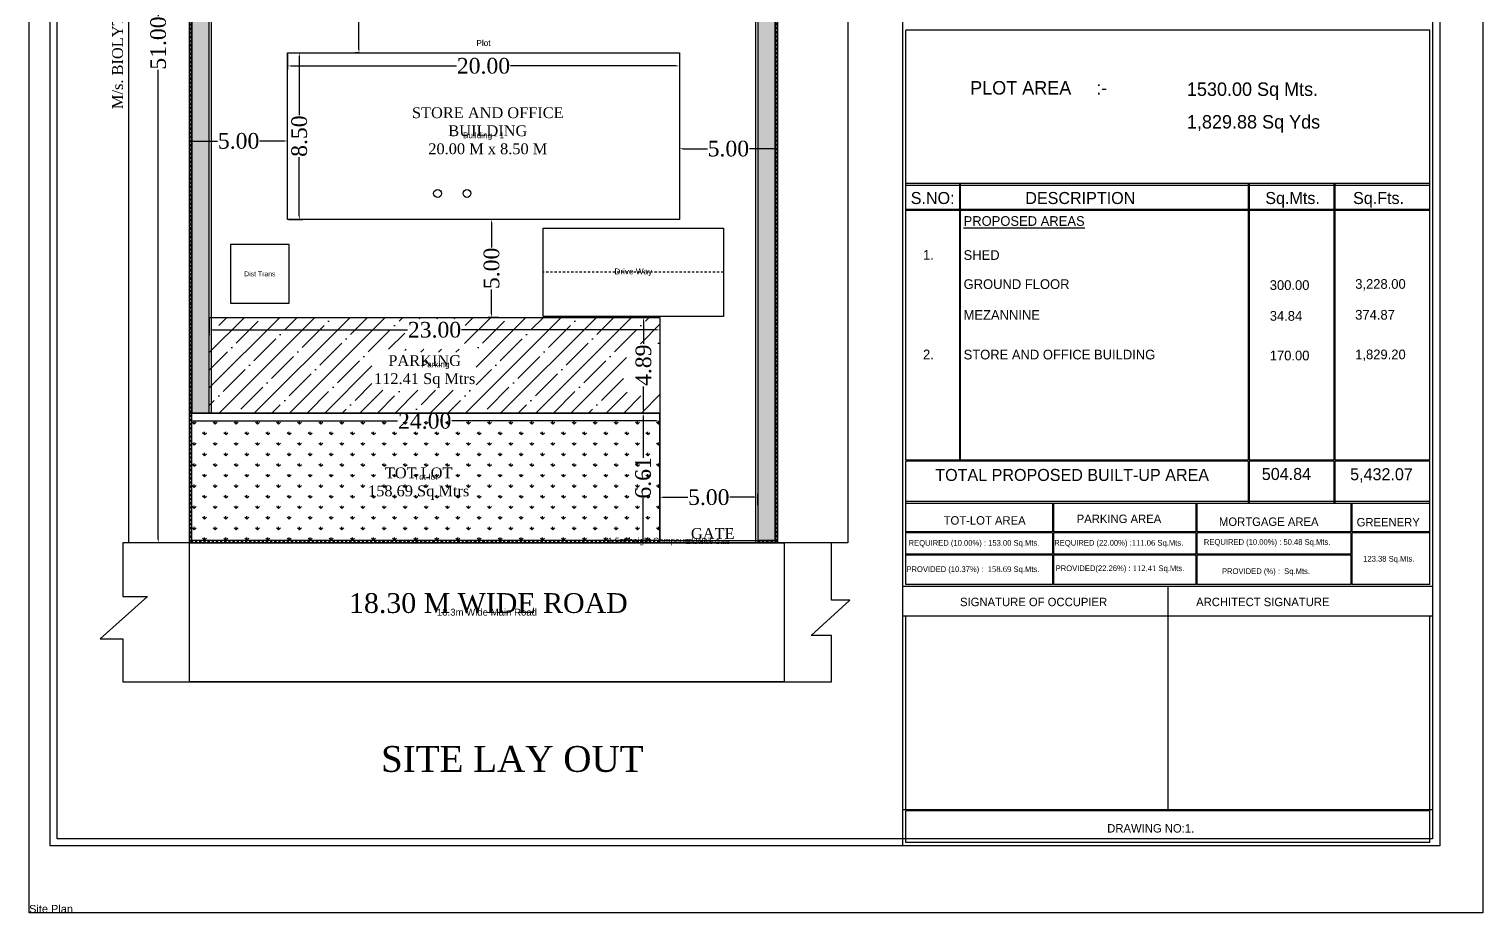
# Model space of a CAD drawing. Header units: metres. Extents: x 4203 to 4342, y -2959 to -2859.
# Drawn here: x 4203 to 4277.2, y -2959.3 to -2914.2 of the extents above; entities that cross this region are included whole.
import ezdxf

# ---------------------------------------------------------------- set-up
doc = ezdxf.new("R2010")
doc.units = ezdxf.units.M
doc.header["$LTSCALE"] = 0.1
doc.linetypes.add('CENTER', pattern=[2, 1.25, -0.25, 0.25, -0.25])
doc.layers.get('0').update_dxf_attribs({"true_color": 0xffffff})
for name, color, linetype, true_color in [('__BN_Accessory', 32, 'Continuous', 0xbd5e00), ('__BN_CompoundWall', 252, 'Continuous', 0x696969), ('__BN_DirectionRef', 7, 'Continuous', 0x808000), ('__BN_Driveway', 71, 'Continuous', 0xd4ffaa), ('__BN_MarkedLocation', 7, 'Continuous', 0xe6cf07), ('__BN_NetPlot', 145, 'Continuous', 0x567681), ('__BN_OrganizedOpenSpace', 2, 'Continuous', 0xffff00), ('__BN_Parking', 60, 'Continuous', 0xbfff00), ('__BN_Plot', 7, 'Continuous', 0xffffff), ('__BN_PlotAbuttingDetails', 135, 'Continuous', 0x568181), ('__BN_ProposedWork', 1, 'Continuous', 0xff0000), ('__BN_Road', 20, 'Continuous', 0xff3f00), ('__BN_SitePlan', 2, 'Continuous', 0xffff00)]:
    doc.layers.add(name, color=color, linetype=linetype, true_color=true_color)
doc.styles.add('BuildNowFont', font='arial.ttf')
doc.styles.add('SPECTRUM GRID', font='arial.ttf', dxfattribs={"height": 0.5})
doc.styles.get("Standard").update_dxf_attribs({"font": 'times.ttf'})
doc.dimstyles.get("Standard").update_dxf_attribs({"dimtxt": 1.5, "dimasz": 0.18, "dimexe": 0.18, "dimexo": 0.0625, "dimgap": 0.09, "dimtad": 0, "dimtih": 1, "dimtoh": 1, "dimzin": 0, "dimdsep": 46, "dimtxsty": 'Standard', "dimcen": 0.09, "dimadec": 0, "dimazin": 0, "dimtfac": 1, "dimtofl": 0, "dimtmove": 0, "dimatfit": 3, "dimfxl": 1, "dimtolj": 1, "dimtzin": 0, "dimarcsym": 0})

# ---------------------------------------------------------------- blocks, each defined once
blk = doc.blocks.new('*D55')
at = {"color": 0, "lineweight": -2, "transparency": 16777216}
for p, q in [((4211.093, -2889.44), (4209.374, -2889.44)), ((4209.554, -2889.62), (4209.554, -2913.57)), ((4209.554, -2940.26), (4209.554, -2916.309)), ((4211.093, -2940.44), (4209.374, -2940.44))]:
    blk.add_line(p, q, dxfattribs=at)
at = {"color": 0, "transparency": 16777216}
for points in [[(4209.524, -2889.62), (4209.584, -2889.62), (4209.554, -2889.44)], [(4209.524, -2940.26), (4209.584, -2940.26), (4209.554, -2940.44)]]:
    blk.add_solid(points, dxfattribs=at)
at = {"layer": 'Defpoints', "color": 0, "transparency": 16777216}
for p in [(4211.155, -2889.44), (4209.554, -2940.44), (4211.155, -2940.44)]:
    blk.add_point(p, dxfattribs=at)
at = {"color": 0, "transparency": 16777216, "insert": (4209.554, -2914.94), "char_height": 0.8, "attachment_point": 5, "rotation": 90}
blk.add_mtext('\\A1;51.00', dxfattribs=at)
blk = doc.blocks.new('*D56')
at = {"color": 0, "lineweight": -2, "transparency": 16777216}
for p, q in [((4235.155, -2938.527), (4235.155, -2937.943)), ((4240.155, -2938.527), (4240.155, -2937.943)), ((4235.335, -2938.123), (4236.581, -2938.123)), ((4239.975, -2938.123), (4238.729, -2938.123))]:
    blk.add_line(p, q, dxfattribs=at)
at = {"color": 0, "transparency": 16777216}
for points in [[(4235.335, -2938.093), (4235.335, -2938.153), (4235.155, -2938.123)], [(4239.975, -2938.093), (4239.975, -2938.153), (4240.155, -2938.123)]]:
    blk.add_solid(points, dxfattribs=at)
at = {"layer": 'Defpoints', "color": 0, "transparency": 16777216}
for p in [(4235.155, -2938.589), (4240.155, -2938.123), (4240.155, -2938.589)]:
    blk.add_point(p, dxfattribs=at)
at = {"color": 0, "transparency": 16777216, "insert": (4237.655, -2938.123), "char_height": 0.8, "attachment_point": 5}
blk.add_mtext('\\A1;5.00', dxfattribs=at)
blk = doc.blocks.new('*D58')
at = {"color": 0, "lineweight": -2, "transparency": 16777216}
for p, q in [((4234.079, -2928.94), (4234.504, -2928.94)), ((4234.324, -2929.12), (4234.324, -2930.295)), ((4234.324, -2933.647), (4234.324, -2932.473)), ((4234.079, -2933.827), (4234.504, -2933.827))]:
    blk.add_line(p, q, dxfattribs=at)
at = {"color": 0, "transparency": 16777216}
for points in [[(4234.294, -2929.12), (4234.354, -2929.12), (4234.324, -2928.94)], [(4234.294, -2933.647), (4234.354, -2933.647), (4234.324, -2933.827)]]:
    blk.add_solid(points, dxfattribs=at)
at = {"layer": 'Defpoints', "color": 0, "transparency": 16777216}
for p in [(4234.016, -2928.94), (4234.016, -2933.827), (4234.324, -2933.827)]:
    blk.add_point(p, dxfattribs=at)
at = {"color": 0, "transparency": 16777216, "insert": (4234.324, -2931.384), "char_height": 0.8, "attachment_point": 5, "rotation": 90}
blk.add_mtext('\\A1;4.89', dxfattribs=at)
blk = doc.blocks.new('*D59')
at = {"color": 0, "lineweight": -2, "transparency": 16777216}
for p, q in [((4235.093, -2933.827), (4234.126, -2933.827)), ((4234.306, -2934.007), (4234.306, -2936.108)), ((4234.306, -2940.26), (4234.306, -2938.16)), ((4235.093, -2940.44), (4234.126, -2940.44))]:
    blk.add_line(p, q, dxfattribs=at)
at = {"color": 0, "transparency": 16777216}
for points in [[(4234.276, -2934.007), (4234.336, -2934.007), (4234.306, -2933.827)], [(4234.276, -2940.26), (4234.336, -2940.26), (4234.306, -2940.44)]]:
    blk.add_solid(points, dxfattribs=at)
at = {"layer": 'Defpoints', "color": 0, "transparency": 16777216}
for p in [(4235.155, -2933.827), (4234.306, -2940.44), (4235.155, -2940.44)]:
    blk.add_point(p, dxfattribs=at)
at = {"color": 0, "transparency": 16777216, "insert": (4234.306, -2937.134), "char_height": 0.8, "attachment_point": 5, "rotation": 90}
blk.add_mtext('\\A1;6.61', dxfattribs=at)
blk = doc.blocks.new('*D60')
at = {"color": 0, "lineweight": -2, "transparency": 16777216}
for p, q in [((4212.155, -2929.002), (4212.155, -2929.76)), ((4235.155, -2929.002), (4235.155, -2929.76)), ((4212.335, -2929.58), (4222.27, -2929.58)), ((4234.975, -2929.58), (4225.04, -2929.58))]:
    blk.add_line(p, q, dxfattribs=at)
at = {"color": 0, "transparency": 16777216}
for points in [[(4212.335, -2929.55), (4212.335, -2929.61), (4212.155, -2929.58)], [(4234.975, -2929.55), (4234.975, -2929.61), (4235.155, -2929.58)]]:
    blk.add_solid(points, dxfattribs=at)
at = {"layer": 'Defpoints', "color": 0, "transparency": 16777216}
for p in [(4212.155, -2928.94), (4235.155, -2928.94), (4235.155, -2929.58)]:
    blk.add_point(p, dxfattribs=at)
at = {"color": 0, "transparency": 16777216, "insert": (4223.655, -2929.58), "char_height": 0.8, "attachment_point": 5}
blk.add_mtext('\\A1;23.00', dxfattribs=at)
blk = doc.blocks.new('*D61')
at = {"color": 0, "lineweight": -2, "transparency": 16777216}
for p, q in [((4211.155, -2933.89), (4211.155, -2934.408)), ((4211.335, -2934.228), (4221.77, -2934.228)), ((4234.975, -2934.228), (4224.54, -2934.228)), ((4235.155, -2933.89), (4235.155, -2934.408))]:
    blk.add_line(p, q, dxfattribs=at)
at = {"color": 0, "transparency": 16777216}
for points in [[(4211.335, -2934.198), (4211.335, -2934.258), (4211.155, -2934.228)], [(4234.975, -2934.198), (4234.975, -2934.258), (4235.155, -2934.228)]]:
    blk.add_solid(points, dxfattribs=at)
at = {"layer": 'Defpoints', "color": 0, "transparency": 16777216}
for p in [(4211.155, -2933.827), (4235.155, -2933.827), (4235.155, -2934.228)]:
    blk.add_point(p, dxfattribs=at)
at = {"color": 0, "transparency": 16777216, "insert": (4223.155, -2934.228), "char_height": 0.8, "attachment_point": 5}
blk.add_mtext('\\A1;24.00', dxfattribs=at)
blk = doc.blocks.new('*D62')
at = {"color": 0, "lineweight": -2, "transparency": 16777216}
for p, q in [((4226.937, -2923.94), (4226.39, -2923.94)), ((4226.57, -2924.12), (4226.57, -2925.366)), ((4226.57, -2928.76), (4226.57, -2927.514)), ((4226.937, -2928.94), (4226.39, -2928.94))]:
    blk.add_line(p, q, dxfattribs=at)
at = {"color": 0, "transparency": 16777216}
for points in [[(4226.54, -2924.12), (4226.6, -2924.12), (4226.57, -2923.94)], [(4226.54, -2928.76), (4226.6, -2928.76), (4226.57, -2928.94)]]:
    blk.add_solid(points, dxfattribs=at)
at = {"layer": 'Defpoints', "color": 0, "transparency": 16777216}
for p in [(4226.999, -2923.94), (4226.57, -2928.94), (4226.999, -2928.94)]:
    blk.add_point(p, dxfattribs=at)
at = {"color": 0, "transparency": 16777216, "insert": (4226.57, -2926.44), "char_height": 0.8, "attachment_point": 5, "rotation": 90}
blk.add_mtext('\\A1;5.00', dxfattribs=at)
blk = doc.blocks.new('*D63')
at = {"color": 0, "lineweight": -2, "transparency": 16777216}
for p, q in [((4236.155, -2919.752), (4236.155, -2920.514)), ((4241.155, -2919.752), (4241.155, -2920.514)), ((4236.335, -2920.334), (4237.581, -2920.334)), ((4240.975, -2920.334), (4239.729, -2920.334))]:
    blk.add_line(p, q, dxfattribs=at)
at = {"color": 0, "transparency": 16777216}
for points in [[(4236.335, -2920.304), (4236.335, -2920.364), (4236.155, -2920.334)], [(4240.975, -2920.304), (4240.975, -2920.364), (4241.155, -2920.334)]]:
    blk.add_solid(points, dxfattribs=at)
at = {"layer": 'Defpoints', "color": 0, "transparency": 16777216}
for p in [(4236.155, -2919.69), (4241.155, -2919.69), (4241.155, -2920.334)]:
    blk.add_point(p, dxfattribs=at)
at = {"color": 0, "transparency": 16777216, "insert": (4238.655, -2920.334), "char_height": 0.8, "attachment_point": 5}
blk.add_mtext('\\A1;5.00', dxfattribs=at)
blk = doc.blocks.new('*D68')
at = {"color": 0, "lineweight": -2, "transparency": 16777216}
for p, q in [((4219.816, -2909.44), (4219.619, -2909.44)), ((4219.799, -2909.62), (4219.799, -2911.363)), ((4219.799, -2915.26), (4219.799, -2913.517)), ((4219.816, -2915.44), (4219.619, -2915.44))]:
    blk.add_line(p, q, dxfattribs=at)
at = {"color": 0, "transparency": 16777216}
for points in [[(4219.769, -2909.62), (4219.829, -2909.62), (4219.799, -2909.44)], [(4219.769, -2915.26), (4219.829, -2915.26), (4219.799, -2915.44)]]:
    blk.add_solid(points, dxfattribs=at)
at = {"layer": 'Defpoints', "color": 0, "transparency": 16777216}
for p in [(4219.878, -2909.44), (4219.799, -2915.44), (4219.878, -2915.44)]:
    blk.add_point(p, dxfattribs=at)
at = {"color": 0, "transparency": 16777216, "insert": (4219.799, -2912.44), "char_height": 0.8, "attachment_point": 5, "rotation": 90}
blk.add_mtext('\\A1;6.00', dxfattribs=at)
blk = doc.blocks.new('*D69')
at = {"color": 0, "lineweight": -2, "transparency": 16777216}
for p, q in [((4211.155, -2920.153), (4211.155, -2919.759)), ((4211.335, -2919.939), (4212.581, -2919.939)), ((4215.975, -2919.939), (4214.729, -2919.939)), ((4216.155, -2920.153), (4216.155, -2919.759))]:
    blk.add_line(p, q, dxfattribs=at)
at = {"color": 0, "transparency": 16777216}
for points in [[(4211.335, -2919.909), (4211.335, -2919.969), (4211.155, -2919.939)], [(4215.975, -2919.909), (4215.975, -2919.969), (4216.155, -2919.939)]]:
    blk.add_solid(points, dxfattribs=at)
at = {"layer": 'Defpoints', "color": 0, "transparency": 16777216}
for p in [(4211.155, -2920.216), (4216.155, -2919.939), (4216.155, -2920.216)]:
    blk.add_point(p, dxfattribs=at)
at = {"color": 0, "transparency": 16777216, "insert": (4213.655, -2919.939), "char_height": 0.8, "attachment_point": 5}
blk.add_mtext('\\A1;5.00', dxfattribs=at)
blk = doc.blocks.new('*D70')
at = {"color": 0, "lineweight": -2, "transparency": 16777216}
for p, q in [((4216.155, -2915.502), (4216.155, -2916.287)), ((4236.155, -2915.502), (4236.155, -2916.287)), ((4216.335, -2916.107), (4224.77, -2916.107)), ((4235.975, -2916.107), (4227.54, -2916.107))]:
    blk.add_line(p, q, dxfattribs=at)
at = {"color": 0, "transparency": 16777216}
for points in [[(4216.335, -2916.077), (4216.335, -2916.137), (4216.155, -2916.107)], [(4235.975, -2916.077), (4235.975, -2916.137), (4236.155, -2916.107)]]:
    blk.add_solid(points, dxfattribs=at)
at = {"layer": 'Defpoints', "color": 0, "transparency": 16777216}
for p in [(4216.155, -2915.44), (4236.155, -2915.44), (4216.155, -2916.107)]:
    blk.add_point(p, dxfattribs=at)
at = {"color": 0, "transparency": 16777216, "insert": (4226.155, -2916.107), "char_height": 0.8, "attachment_point": 5}
blk.add_mtext('\\A1;20.00', dxfattribs=at)
blk = doc.blocks.new('*D71')
at = {"color": 0, "lineweight": -2, "transparency": 16777216}
for p, q in [((4216.218, -2915.44), (4216.933, -2915.44)), ((4216.753, -2915.62), (4216.753, -2918.623)), ((4216.753, -2923.76), (4216.753, -2920.757)), ((4216.218, -2923.94), (4216.933, -2923.94))]:
    blk.add_line(p, q, dxfattribs=at)
at = {"color": 0, "transparency": 16777216}
for points in [[(4216.723, -2915.62), (4216.783, -2915.62), (4216.753, -2915.44)], [(4216.723, -2923.76), (4216.783, -2923.76), (4216.753, -2923.94)]]:
    blk.add_solid(points, dxfattribs=at)
at = {"layer": 'Defpoints', "color": 0, "transparency": 16777216}
for p in [(4216.155, -2915.44), (4216.155, -2923.94), (4216.753, -2923.94)]:
    blk.add_point(p, dxfattribs=at)
at = {"color": 0, "transparency": 16777216, "insert": (4216.753, -2919.69), "char_height": 0.8, "attachment_point": 5, "rotation": 90}
blk.add_mtext('\\A1;8.50', dxfattribs=at)
blk = doc.blocks.new('LIM')
at = {"linetype": 'Continuous'}
for points in [[(275586.657, 1909585.925), (275586.657, 1909585.636)], [(275586.667, 1909585.925), (275586.667, 1909585.636)], [(275588.126, 1909585.925), (275588.126, 1909585.636)], [(275588.136, 1909585.925), (275588.136, 1909585.636)], [(275589.715, 1909585.925), (275589.715, 1909585.636)], [(275589.725, 1909585.925), (275589.725, 1909585.636)], [(275586.657, 1909585.636), (275585.156, 1909585.636)], [(275586.657, 1909585.626), (275585.156, 1909585.626)], [(275586.657, 1909585.626), (275586.657, 1909585.405)], [(275588.126, 1909585.636), (275586.667, 1909585.636)], [(275588.126, 1909585.626), (275586.667, 1909585.626)], [(275586.667, 1909585.626), (275586.667, 1909585.405)], [(275588.126, 1909585.626), (275588.126, 1909585.405)], [(275589.715, 1909585.636), (275588.136, 1909585.636)], [(275589.715, 1909585.626), (275588.136, 1909585.626)], [(275588.136, 1909585.626), (275588.136, 1909585.405)], [(275589.715, 1909585.626), (275589.715, 1909585.405)], [(275590.521, 1909585.636), (275589.725, 1909585.636)], [(275590.521, 1909585.626), (275589.725, 1909585.626)], [(275589.725, 1909585.626), (275589.725, 1909585.094)], [(275586.657, 1909585.405), (275585.156, 1909585.405)], [(275586.657, 1909585.395), (275585.156, 1909585.395)], [(275586.657, 1909585.395), (275586.657, 1909585.094)], [(275588.126, 1909585.405), (275586.667, 1909585.405)], [(275586.667, 1909585.395), (275586.667, 1909585.094)], [(275588.126, 1909585.395), (275586.667, 1909585.395)], [(275588.126, 1909585.395), (275588.126, 1909585.094)], [(275589.715, 1909585.405), (275588.136, 1909585.405)], [(275589.715, 1909585.395), (275588.136, 1909585.395)], [(275588.136, 1909585.395), (275588.136, 1909585.094)], [(275589.715, 1909585.395), (275589.715, 1909585.094)], [(275590.551, 1909585.074), (275585.126, 1909585.074)], [(275586.657, 1909585.094), (275585.156, 1909585.094)], [(275588.126, 1909585.094), (275586.667, 1909585.094)], [(275589.715, 1909585.094), (275588.136, 1909585.094)], [(275590.521, 1909585.094), (275589.725, 1909585.094)]]:
    blk.add_lwpolyline(points, dxfattribs=at)

msp = doc.modelspace()

# ---------------------------------------------------------------- hatches: boundary and pattern name
h = msp.add_hatch()
h.set_pattern_fill('GRASS', color=3, scale=0.022)
h.paths.add_polyline_path([(4211.155, -2933.827), (4212.155, -2933.827), (4212.155, -2928.94), (4212.155, -2890.44), (4240.155, -2890.44), (4240.155, -2939.44), (4240.155, -2940.44), (4241.155, -2940.44), (4241.155, -2889.44), (4211.155, -2889.44)])
h = msp.add_hatch()
h.set_pattern_fill('ANSI35', color=252, scale=0.2)
h.paths.add_polyline_path([(4235.155, -2928.94), (4212.155, -2928.94), (4212.155, -2933.827), (4235.155, -2933.827)])
h.paths.add_polyline_path([(4235.171, -2932.75), (4235.171, -2930.283), (4233.463, -2930.283), (4233.463, -2932.75)])
h.paths.add_polyline_path([(4222.135, -2930.718), (4225.192, -2930.718), (4225.192, -2929.009), (4222.135, -2929.009)], flags=16)
h.paths.add_polyline_path([(4221.635, -2933.827), (4224.692, -2933.827)], flags=17)
h.paths.add_polyline_path([(4220.455, -2932.663), (4225.784, -2932.663), (4225.784, -2930.563), (4220.455, -2930.563)], flags=16)
h = msp.add_hatch()
h.set_pattern_fill('GRASS', color=82, scale=0.03)
h.paths.add_polyline_path([(4212.155, -2933.827), (4211.155, -2933.827), (4211.155, -2940.44), (4235.155, -2940.44), (4235.155, -2933.827)])
h.paths.add_polyline_path([(4235.153, -2938.321), (4235.153, -2935.853), (4233.445, -2935.853), (4233.445, -2938.321)], flags=24)
h.paths.add_polyline_path([(4221.635, -2935.076), (4224.692, -2935.076), (4224.692, -2933.367), (4221.635, -2933.367)], flags=9)
h.paths.add_polyline_path([(4220.147, -2938.394), (4225.476, -2938.394), (4225.476, -2936.294), (4220.147, -2936.294)], flags=24)

# ---------------------------------------------------------------- linework, layer by layer
at = {"linetype": 'Continuous'}
for p, q in [((4247.563, -2955.891), (4247.563, -2884.048)), ((4247.712, -2936.228), (4247.712, -2914.276)), ((4274.454, -2936.228), (4274.454, -2914.276)), ((4247.712, -2942.583), (4247.712, -2936.278)), ((4274.454, -2942.583), (4274.454, -2936.278)), ((4247.712, -2954.084), (4247.712, -2944.186)), ((4274.454, -2954.084), (4274.454, -2944.186)), ((4247.712, -2955.742), (4247.712, -2954.134)), ((4274.454, -2955.742), (4274.454, -2954.134)), ((4274.454, -2955.742), (4247.712, -2955.742))]:
    msp.add_line(p, q, dxfattribs=at)
for points in [[(4204.038, -2883.681), (4274.971, -2883.681), (4274.971, -2955.916), (4204.038, -2955.916)], [(4204.39, -2884.048), (4274.603, -2884.048), (4274.603, -2955.548), (4204.39, -2955.548)], [(4211.155, -2889.44), (4241.155, -2889.44), (4241.155, -2940.44), (4211.155, -2940.44)]]:
    msp.add_lwpolyline(points, close=True)
at = {"color": 3}
msp.add_lwpolyline([(4241.155, -2889.44), (4211.155, -2889.44), (4211.155, -2933.827), (4212.155, -2933.827), (4212.155, -2928.94), (4212.155, -2890.44), (4240.155, -2890.44), (4240.155, -2939.44), (4240.155, -2940.44), (4241.155, -2940.44)], close=True, dxfattribs=at)
at = {"linetype": 'Continuous'}
for points in [[(4274.454, -2914.276), (4247.712, -2914.276)], [(4274.454, -2922.105), (4247.712, -2922.105)], [(4250.446, -2922.205), (4247.712, -2922.205)], [(4250.446, -2922.105), (4250.446, -2936.228)], [(4250.495, -2922.105), (4250.495, -2936.228)], [(4265.191, -2922.205), (4250.495, -2922.205)], [(4265.191, -2922.105), (4265.191, -2936.228)], [(4265.241, -2922.105), (4265.241, -2936.228)], [(4274.454, -2922.205), (4265.241, -2922.205)], [(4269.56, -2922.105), (4269.56, -2936.228)], [(4269.61, -2922.105), (4269.61, -2936.228)], [(4250.446, -2923.438), (4247.712, -2923.438)], [(4250.446, -2923.488), (4247.712, -2923.488)], [(4265.191, -2923.438), (4250.495, -2923.438)], [(4265.191, -2923.488), (4250.495, -2923.488)], [(4269.56, -2923.438), (4265.241, -2923.438)], [(4269.56, -2923.488), (4265.241, -2923.488)], [(4274.454, -2923.438), (4269.61, -2923.438)], [(4274.454, -2923.488), (4269.61, -2923.488)], [(4250.446, -2936.228), (4247.712, -2936.228)], [(4265.191, -2936.278), (4247.712, -2936.278)], [(4265.191, -2936.228), (4250.495, -2936.228)], [(4265.191, -2936.278), (4265.191, -2938.439)], [(4269.56, -2936.228), (4265.241, -2936.228)], [(4265.241, -2936.278), (4265.241, -2938.439)], [(4269.56, -2936.278), (4265.241, -2936.278)], [(4269.56, -2936.278), (4269.56, -2938.439)], [(4274.454, -2936.228), (4269.61, -2936.228)], [(4269.61, -2936.278), (4269.61, -2938.439)], [(4274.454, -2936.278), (4269.61, -2936.278)], [(4274.454, -2938.339), (4247.712, -2938.339)], [(4274.454, -2938.439), (4247.712, -2938.439)], [(4261.083, -2942.683), (4261.083, -2954.134)], [(4274.603, -2944.186), (4247.563, -2944.186)], [(4274.603, -2954.084), (4247.563, -2954.084)], [(4274.454, -2954.134), (4247.712, -2954.134)]]:
    msp.add_lwpolyline(points, dxfattribs=at)
at = {"color": 1}
msp.add_lwpolyline([(4216.155, -2915.44), (4236.155, -2915.44), (4236.155, -2923.94), (4216.155, -2923.94)], close=True, dxfattribs=at)
at = {"color": 252}
msp.add_lwpolyline([(4212.155, -2928.94), (4235.155, -2928.94), (4235.155, -2933.827), (4212.155, -2933.827)], close=True, dxfattribs=at)
at = {"color": 82}
msp.add_lwpolyline([(4235.155, -2933.827), (4211.155, -2933.827), (4211.155, -2940.44), (4235.155, -2940.44)], close=True, dxfattribs=at)
msp.add_lwpolyline([(4211.171, -2940.44), (4207.745, -2940.44), (4207.745, -2943.189), (4209.009, -2943.189), (4206.584, -2945.342), (4207.745, -2945.342), (4207.745, -2947.537), (4243.919, -2947.537), (4243.919, -2945.173), (4242.877, -2945.173), (4244.852, -2943.366), (4243.919, -2943.366), (4243.919, -2940.44), (4241.071, -2940.44)])
at = {"layer": '__BN_Accessory'}
for points in [[(4213.238, -2928.223), (4216.238, -2928.223), (4216.238, -2925.223), (4213.238, -2925.223)], [(4235.155, -2940.33), (4240.045, -2940.33), (4240.045, -2940.44), (4235.155, -2940.44)]]:
    msp.add_lwpolyline(points, close=True, dxfattribs=at)
at = {"layer": '__BN_CompoundWall'}
msp.add_lwpolyline([(4240.155, -2940.44), (4241.155, -2940.44), (4241.155, -2889.44), (4211.155, -2889.44), (4211.155, -2940.44), (4235.155, -2940.44), (4235.155, -2940.33), (4211.265, -2940.33), (4211.265, -2889.55), (4241.045, -2889.55), (4241.045, -2940.33), (4240.155, -2940.33)], close=True, dxfattribs=at)
at = {"layer": '__BN_CompoundWall', "linetype": 'CENTER'}
msp.add_lwpolyline([(4240.155, -2940.385), (4241.093, -2940.385), (4241.093, -2889.494), (4211.216, -2889.494), (4211.216, -2940.382), (4235.155, -2940.382)], dxfattribs=at)
at = {"layer": '__BN_DirectionRef'}
for centre in [(4223.811, -2922.615), (4225.311, -2922.615)]:
    msp.add_circle(centre, 0.2, dxfattribs=at)
at = {"layer": '__BN_Driveway'}
msp.add_lwpolyline([(4229.203, -2924.39), (4238.404, -2924.39), (4238.404, -2928.89), (4229.203, -2928.89)], close=True, dxfattribs=at)
at = {"layer": '__BN_Driveway', "linetype": 'CENTER'}
msp.add_lwpolyline([(4238.404, -2926.64), (4229.203, -2926.64)], dxfattribs=at)
at = {"layer": '__BN_MarkedLocation', "color": 210}
msp.add_lwpolyline([(4211.155, -2940.44), (4211.155, -2889.44)], dxfattribs=at)
at = {"layer": '__BN_MarkedLocation', "color": 4}
msp.add_lwpolyline([(4241.155, -2889.44), (4241.155, -2940.44)], dxfattribs=at)
at = {"layer": '__BN_MarkedLocation', "color": 110}
msp.add_lwpolyline([(4241.155, -2940.44), (4211.155, -2940.44)], dxfattribs=at)
at = {"layer": '__BN_NetPlot'}
msp.add_lwpolyline([(4211.155, -2889.44), (4211.155, -2940.44), (4241.155, -2940.44), (4241.155, -2889.44)], close=True, dxfattribs=at)
at = {"layer": '__BN_OrganizedOpenSpace'}
for points in [[(4241.045, -2940.33), (4241.045, -2889.55), (4211.265, -2889.55), (4211.265, -2933.827), (4212.265, -2933.827), (4212.265, -2890.55), (4240.045, -2890.55), (4240.045, -2940.33)], [(4211.265, -2933.827), (4235.155, -2933.827), (4235.155, -2940.33), (4211.265, -2940.33)]]:
    msp.add_lwpolyline(points, close=True, dxfattribs=at)
at = {"layer": '__BN_Parking'}
msp.add_lwpolyline([(4212.265, -2928.94), (4235.155, -2928.94), (4235.155, -2933.827), (4212.265, -2933.827)], close=True, dxfattribs=at)
at = {"layer": '__BN_Plot'}
msp.add_lwpolyline([(4211.155, -2889.44), (4241.155, -2889.44), (4241.155, -2940.44), (4211.155, -2940.44)], close=True, dxfattribs=at)
at = {"layer": '__BN_PlotAbuttingDetails'}
for points in [[(4211.155, -2940.44), (4208.045, -2940.44), (4208.045, -2889.37), (4211.155, -2889.37)], [(4241.155, -2889.44), (4244.757, -2889.44), (4244.757, -2940.456), (4241.155, -2940.456)]]:
    msp.add_lwpolyline(points, close=True, dxfattribs=at)
at = {"layer": '__BN_ProposedWork'}
msp.add_lwpolyline([(4216.155, -2915.44), (4236.155, -2915.44), (4236.155, -2923.94), (4216.155, -2923.94)], close=True, dxfattribs=at)
at = {"layer": '__BN_Road'}
msp.add_lwpolyline([(4211.155, -2940.44), (4241.508, -2940.44), (4241.508, -2947.537), (4211.155, -2947.537)], close=True, dxfattribs=at)
at = {"layer": '__BN_SitePlan'}
msp.add_lwpolyline([(4202.959, -2881.673), (4277.171, -2881.673), (4277.171, -2959.334), (4202.959, -2959.334)], close=True, dxfattribs=at)

# ---------------------------------------------------------------- block references
at = {"linetype": 'Continuous', "xscale": 4.984132320947204, "yscale": 4.984132320947204, "zscale": 4.984132320947204}
msp.add_blockref('LIM', (-1369305.17, -9520567.369), dxfattribs=at)

# ---------------------------------------------------------------- texts
at = {"insert": (4207.765, -2919.843, -301.664), "char_height": 0.55237, "width": 18.62263, "attachment_point": 7, "rotation": 90, "style": 'SPECTRUM GRID'}
msp.add_mtext('\\pxqc,t11;{\\fTimes New Roman|b0|i0|c0|p18;M/s. BIOLYTIC LIFE SCIENCES PVT LTD.}', dxfattribs=at)
at = {"char_height": 0.68769, "attachment_point": 1}
for s, width, insert in [('{\\fCalisto MT|b0|i0|c0|p18;        PLOT AREA     :-}', 250.94222, (4248.952, -2916.879)), ('{\\fCalisto MT|b0|i0|c0|p18;1530.00 Sq Mts.}', 42.74354, (4262.061, -2916.949)), ('{\\fCalisto MT|b0|i0|c0|p18;1,829.88 Sq Yds}', 42.74354, (4262.061, -2918.616))]:
    msp.add_mtext_dynamic_manual_height_columns(s, width=width, gutter_width=6.056, heights=[0], dxfattribs=dict(at, insert=insert))
at = {"attachment_point": 7, "style": 'SPECTRUM GRID'}
for s, insert, char_height, width in [('\\pxqc,t11;{\\fTimes New Roman|b0|i0|c0|p18;STORE AND OFFICE BUILDING\\P20.00 M x 8.50 M}', (4222.475, -2920.624, -301.664), 0.55237, 7.79975), ('\\pxqc,t11;{\\fTimes New Roman|b0|i0|c0|p18;PARKING\\P112.41 Sq Mtrs}', (4219.253, -2932.523, -301.664), 0.55237, 7.79975), ('\\pxqc,t11;{\\fTimes New Roman|b0|i0|c0|p18;TOT LOT\\P158.69 Sq Mtrs}', (4218.945, -2938.254, -301.664), 0.55237, 7.79975), ('\\pxqc,t11;{\\fTimes New Roman|b0|i0|c0|p18;GATE}', (4233.956, -2940.257, -301.664), 0.55237, 7.79975), ('\\pxqc,t11;{\\fTimes New Roman|b0|i0|c0|p18;18.30 M WIDE ROAD}', (4219.277, -2944.049, -377.866), 1.00936, 14.25251), ('\\pxqc,t5,11;{\\fTimes New Roman|b0|i0|c0|p18;SITE LAY OUT}', (4218.306, -2952.158, -720.861), 1.31996, 18.63841)]:
    msp.add_mtext(s, dxfattribs=dict(at, insert=insert, char_height=char_height, width=width))
at = {"linetype": 'Continuous', "attachment_point": 1}
for s, width, insert, char_height in [('{\\fCalisto MT|b0|i0|c0|p18;S.NO:}', 25.10442, (4247.963, -2922.541), 0.61452), ('{\\fCalisto MT|b0|i0|c0|p18;DESCRIPTION}', 25.10442, (4253.811, -2922.541), 0.61452), ('{\\fCalisto MT|b0|i0|c0|p18;Sq.Mts.}', 25.10442, (4266.062, -2922.541), 0.61452), ('{\\fCalisto MT|b0|i0|c0|p18;Sq.Fts.}', 25.10442, (4270.541, -2922.541), 0.61452), ('{\\fCalisto MT|b0|i0|c0|p18;TOTAL PROPOSED BUILT-UP AREA }', 1205.28261, (4249.217, -2936.676), 0.61452), ('{\\fCalisto MT|b0|i0|c0|p18;504.84}', 25.10442, (4265.884, -2936.627), 0.61452), ('{\\fCalisto MT|b0|i0|c0|p18;5,432.07}', 55.96533, (4270.394, -2936.64), 0.61452), ('{\\fCalisto MT|b0|i0|c0|p18; TOT-LOT AREA }', 471.53749, (4249.482, -2939.089), 0.43017), ('{\\fCalisto MT|b0|i0|c0|p18;  PARKING AREA }', 546.59305, (4256.116, -2939.007), 0.43017), ('{\\fCalisto MT|b0|i0|c0|p18;MORTGAGE AREA }', 546.59305, (4263.697, -2939.155), 0.43017), ('{\\fCalisto MT|b0|i0|c0|p18;GREENERY }', 25.10442, (4270.722, -2939.18), 0.43017), ('{\\fCalisto MT|b0|i0|c0|p18;REQUIRED (10.00%) : 50.48 Sq.Mts.}', 1567.25219, (4262.925, -2940.26), 0.2907), ('{\\fCalisto MT|b0|i0|c0|p18;REQUIRED (10.00%) : 153.00 Sq.Mts.}', 913.45203, (4247.853, -2940.307), 0.2907), ('{\\fCalisto MT|b0|i0|c0|p18;REQUIRED (22.00%) :}111.06 {\\fCalisto MT|b0|i0|c0|p18;Sq.Mts.}', 1567.25219, (4255.287, -2940.302), 0.2907), ('{\\fCalisto MT|b0|i0|c0|p18;PROVIDED (10.37%) : } 158.69 {\\fCalisto MT|b0|i0|c0|p18;Sq.Mts.}', 913.45203, (4247.743, -2941.647), 0.2907), ('\\pxt9;{\\fCalisto MT|b0|i0|c0|p18;PROVIDED(22.26%) : }112.41{\\fCalisto MT|b0|i0|c0|p18; Sq.Mts.}', 1567.25219, (4255.361, -2941.601), 0.2907), ('{\\fCalisto MT|b0|i0|c0|p18;PROVIDED (%) :  Sq.Mts.}', 1567.25219, (4263.85, -2941.75), 0.2907), ('{\\fCalisto MT|b0|i0|c0|p18;123.38 Sq.Mts.}', 25.10442, (4271.06, -2941.116), 0.2907), ('{\\fCalisto MT|b0|i0|c0|p18;SIGNATURE OF OCCUPIER}', 940.0367, (4250.48, -2943.25), 0.43017), ('{\\fCalisto MT|b0|i0|c0|p18;ARCHITECT SIGNATURE }', 668.08901, (4262.532, -2943.25), 0.43017), ('{\\fCalisto MT|b0|i0|c0|p18;DRAWING NO:1.}', 614.79869, (4257.993, -2954.805), 0.43017)]:
    msp.add_mtext_dynamic_manual_height_columns(s, width=width, gutter_width=8.75, heights=[0], dxfattribs=dict(at, insert=insert, char_height=char_height))
at = {"color": 1, "linetype": 'Continuous', "char_height": 0.495, "attachment_point": 1}
for s, width, insert in [('{\\fCalisto MT|b0|i0|c0|p18;\\LPROPOSED AREAS}', 103.66517, (4250.662, -2923.775)), ('{\\fCalisto MT|b0|i0|c0|p18;1.}', 103.66517, (4248.589, -2925.506)), ('{\\fCalisto MT|b0|i0|c0|p18;SHED}', 103.66517, (4250.662, -2925.512)), ('{\\fCalisto MT|b0|i0|c0|p18;GROUND FLOOR}', 103.66517, (4250.662, -2926.996)), ('{\\fCalisto MT|b0|i0|c0|p18;300.00}', 25.10442, (4266.29, -2927.045)), ('{\\fCalisto MT|b0|i0|c0|p18;3,228.00}', 25.10442, (4270.652, -2926.988)), ('{\\fCalisto MT|b0|i0|c0|p18;MEZANNINE}', 103.66517, (4250.662, -2928.569)), ('{\\fCalisto MT|b0|i0|c0|p18;34.84}', 25.10442, (4266.29, -2928.618)), ('{\\fCalisto MT|b0|i0|c0|p18;374.87}', 25.10442, (4270.652, -2928.562)), ('{\\fCalisto MT|b0|i0|c0|p18;2.}', 103.66517, (4248.589, -2930.586)), ('{\\fCalisto MT|b0|i0|c0|p18;STORE AND OFFICE BUILDING}', 103.66517, (4250.662, -2930.592)), ('{\\fCalisto MT|b0|i0|c0|p18;1,829.20}', 25.10442, (4270.652, -2930.584)), ('{\\fCalisto MT|b0|i0|c0|p18;170.00}', 25.10442, (4266.29, -2930.64))]:
    msp.add_mtext_dynamic_manual_height_columns(s, width=width, gutter_width=8.75, heights=[0], dxfattribs=dict(at, insert=insert))
at = {"layer": '__BN_Accessory', "color": 32, "true_color": 0xbd5e00, "char_height": 0.25, "attachment_point": 5, "style": 'BuildNowFont'}
for s, insert, width in [('Dist Trans', (4214.738, -2926.723), 2.85), ('Entrance Gate', (4237.6, -2940.385), 4.6455)]:
    msp.add_mtext(s, dxfattribs=dict(at, insert=insert, width=width))
at = {"layer": '__BN_CompoundWall', "color": 251, "true_color": 0x696969, "insert": (4235.155, -2940.385), "char_height": 0.3, "width": 30, "attachment_point": 5, "style": 'BuildNowFont'}
msp.add_mtext('1.5m height Compound Wall', dxfattribs=at)
at = {"layer": '__BN_Driveway', "color": 61, "true_color": 0xd4ffaa, "insert": (4233.803, -2926.64), "char_height": 0.3, "width": 8.74086, "attachment_point": 5, "style": 'BuildNowFont'}
msp.add_mtext('Drive Way', dxfattribs=at)
at = {"layer": '__BN_OrganizedOpenSpace', "color": 2, "true_color": 0xffff00, "insert": (4223.21, -2937.079), "char_height": 0.3, "width": 22.6955, "attachment_point": 5, "style": 'BuildNowFont'}
msp.add_mtext('Tot-lot', dxfattribs=at)
at = {"layer": '__BN_Parking', "color": 60, "true_color": 0xbfff00, "insert": (4223.71, -2931.384), "char_height": 0.3, "width": 21.7455, "attachment_point": 5, "style": 'BuildNowFont'}
msp.add_mtext('Parking', dxfattribs=at)
at = {"layer": '__BN_Plot', "color": 7, "true_color": 0xffffff, "insert": (4226.155, -2914.94), "char_height": 0.3, "width": 28.5, "attachment_point": 5, "style": 'BuildNowFont'}
msp.add_mtext('Plot', dxfattribs=at)
at = {"layer": '__BN_ProposedWork', "color": 1, "true_color": 0xff0000, "insert": (4226.155, -2919.69), "char_height": 0.3, "width": 19, "attachment_point": 5, "style": 'BuildNowFont'}
msp.add_mtext('Building - 1', dxfattribs=at)
at = {"layer": '__BN_Road', "color": 20, "true_color": 0xff3f00, "insert": (4226.331, -2943.989), "char_height": 0.35, "width": 28.83498, "attachment_point": 5, "style": 'BuildNowFont'}
msp.add_mtext('18.3m Wide Main Road', dxfattribs=at)
at = {"layer": '__BN_SitePlan', "color": 2, "true_color": 0xffff00, "insert": (4202.962, -2959.134), "char_height": 0.4, "width": 59.36919, "attachment_point": 4, "style": 'BuildNowFont'}
msp.add_mtext('Site Plan', dxfattribs=at)

# ---------------------------------------------------------------- dimensions: what is measured, and where the dimension line sits
for base, p1, p2, picture, middle in [((4209.554, -2940.44), (4211.155, -2889.44), (4211.155, -2940.44), '*D55', (4209.554, -2914.94)), ((4219.799, -2915.44), (4219.878, -2909.44), (4219.878, -2915.44), '*D68', (4219.799, -2912.44)), ((4216.753, -2923.94), (4216.155, -2915.44), (4216.155, -2923.94), '*D71', (4216.753, -2919.69)), ((4226.57, -2928.94), (4226.999, -2923.94), (4226.999, -2928.94), '*D62', (4226.57, -2926.44)), ((4234.324, -2933.827), (4234.016, -2928.94), (4234.016, -2933.827), '*D58', (4234.324, -2931.384)), ((4234.306, -2940.44), (4235.155, -2933.827), (4235.155, -2940.44), '*D59', (4234.306, -2937.134))]:
    dim = msp.add_linear_dim(base=base, p1=p1, p2=p2, angle=90, dimstyle='Standard', override={"dimtxt": 0.8, "dimtih": 0})
    dim.commit()
    dim.dimension.update_dxf_attribs({"geometry": picture, "text_midpoint": middle})
for base, p1, p2, picture, middle in [((4216.155, -2916.107), (4236.155, -2915.44), (4216.155, -2915.44), '*D70', (4226.155, -2916.107)), ((4216.155, -2919.939), (4211.155, -2920.216), (4216.155, -2920.216), '*D69', (4213.655, -2919.939)), ((4241.155, -2920.334), (4236.155, -2919.69), (4241.155, -2919.69), '*D63', (4238.655, -2920.334)), ((4235.155, -2929.58), (4212.155, -2928.94), (4235.155, -2928.94), '*D60', (4223.655, -2929.58)), ((4235.155, -2934.228), (4211.155, -2933.827), (4235.155, -2933.827), '*D61', (4223.155, -2934.228)), ((4240.155, -2938.123), (4235.155, -2938.589), (4240.155, -2938.589), '*D56', (4237.655, -2938.123))]:
    dim = msp.add_linear_dim(base=base, p1=p1, p2=p2, dimstyle='Standard', override={"dimtxt": 0.8, "dimtih": 0})
    dim.commit()
    dim.dimension.update_dxf_attribs({"geometry": picture, "text_midpoint": middle})

doc.saveas('drawing.dxf')
